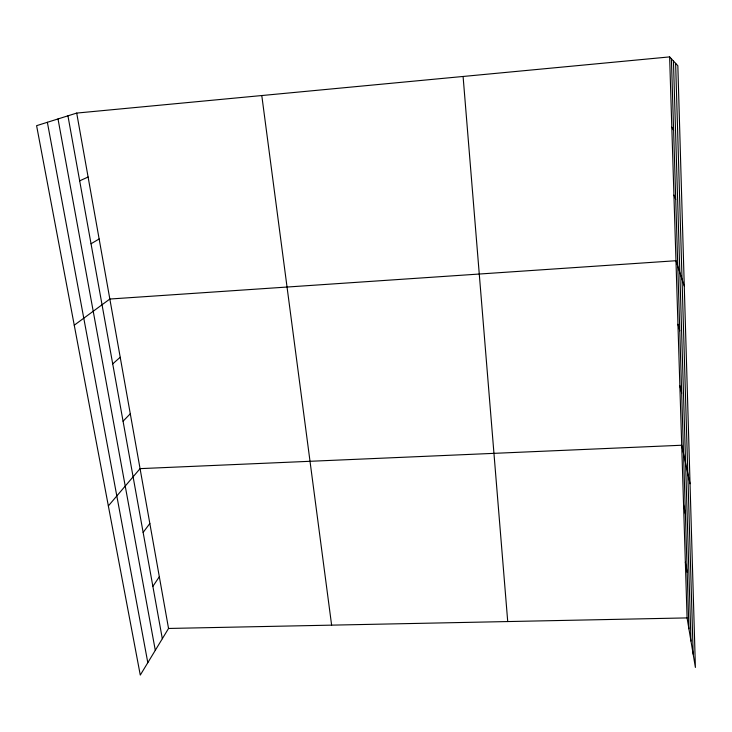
<?xml version="1.0" encoding="UTF-8"?>
<svg xmlns="http://www.w3.org/2000/svg" width="732" height="732" viewBox="0 0 732 732"><rect width="100%" height="100%" fill="white"/><g stroke="black" fill="none" stroke-linecap="round" stroke-linejoin="round"><path stroke-width="1.1" d="M76.704 113.076L168.543 628.459L140.279 675.096L36.6 125.675L76.704 113.076L669.624 56.904L677.841 65.743L695.4 667.447L687.083 617.909L669.624 56.904M152.869 586.369L159.329 576.743M143.133 532.42L149.84 523.499M108.354 505.913L140.059 468.636L681.712 445.239L690.038 483.77M123.058 421.202L130.287 413.781M112.71 363.877L120.213 357.271M74.252 325.2L109.837 299.031L675.965 260.729L684.264 286.011M91.033 243.774L99.14 238.971M79.678 180.831L88.096 177.016M168.543 628.459L687.083 617.909M671.811 127.176L673.605 130.378M673.925 195.078L675.728 199.479M677.942 324.239L679.763 330.791M679.854 385.709L681.675 393.23M683.56 504.641L685.381 513.937M47.36 122.29L147.809 662.67M58.011 118.941L155.294 650.318M67.939 115.821L162.321 638.725M685.353 562.167L687.174 572.278M261.791 95.544L331.623 625.146M463.091 76.476L507.724 621.559M673.44 61.012L690.971 641.058M671.409 58.825L688.913 628.779M675.627 63.364L693.177 654.198"/></g></svg>
